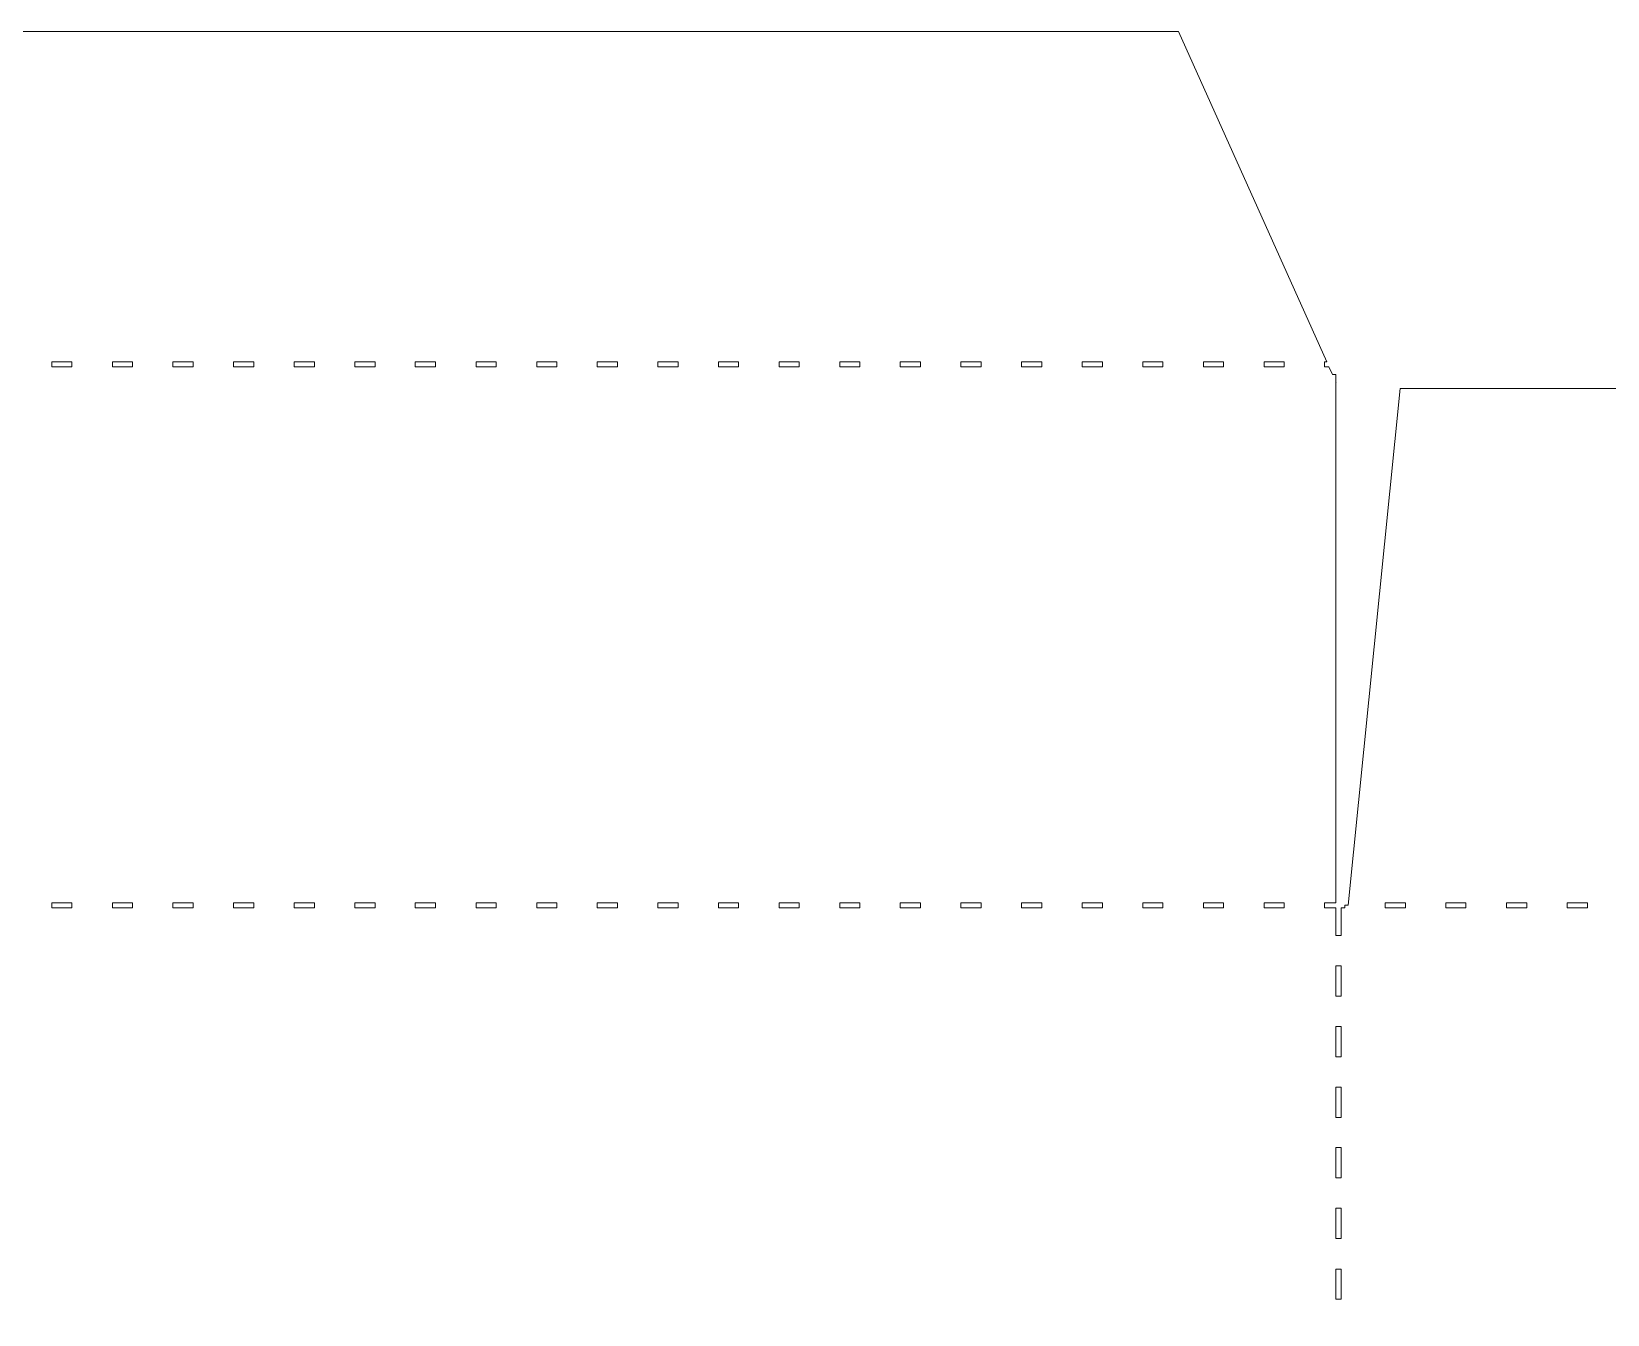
# Model space of a CAD drawing. Header units: centimetres. Extents: x -13.6 to 13.5, y -8.5 to 13.5.
# Drawn here: x -6.73 to -0.07, y 8.06 to 13.49 of the extents above; entities that cross this region are included whole.
import ezdxf

# ---------------------------------------------------------------- set-up
doc = ezdxf.new("R2010")
doc.units = ezdxf.units.CM
doc.header["$MEASUREMENT"] = 0
doc.layers.add('Layer 1', color=7, linetype='Continuous')

msp = doc.modelspace()

# ---------------------------------------------------------------- linework, layer by layer
at = {"layer": 'Layer 1', "color": 17, "lineweight": 20}
for points, knots in [([(-10.64204, 13.49044), (-10.64204, 13.49044), (-11.22081, 12.09311), (-11.22081, 12.09311), (-11.22081, 12.09311), (-11.22081, 12.09311), (-11.17534, 12.09311), (-11.17534, 12.09311), (-11.17534, 12.09311), (-11.17534, 12.09311), (-11.17534, 12.07244), (-11.17534, 12.07244), (-11.17534, 12.07244), (-11.17534, 12.07244), (-11.23074, 12.07244), (-11.23074, 12.07244), (-11.23074, 12.07244), (-11.23074, 12.07244), (-11.24396, 12.03937), (-11.24396, 12.03937), (-11.24396, 12.03937), (-11.24396, 12.03937), (-11.25802, 12.03937), (-11.25802, 12.03937), (-11.25802, 12.03937), (-11.25802, 12.03937), (-11.25802, 12.0063), (-11.25802, 12.0063), (-11.25802, 12.0063), (-11.25802, 12.0063), (-11.25802, 12.00464), (-11.25802, 12.00464), (-11.25802, 12.00464), (-11.25802, 12.00464), (-11.25802, 9.80529), (-11.25802, 9.80529), (-11.25802, 9.80529), (-11.25802, 9.80529), (-11.17534, 9.80529), (-11.17534, 9.80529), (-11.17534, 9.80529), (-11.17534, 9.80529), (-11.17534, 9.7838), (-11.17534, 9.7838), (-11.17534, 9.7838), (-11.17534, 9.7838), (-11.25058, 9.7838), (-11.25058, 9.7838), (-11.25058, 9.7838), (-11.25058, 9.7838), (-11.25058, 9.70938), (-11.25058, 9.70938), (-11.25058, 9.70938), (-11.25058, 9.70938), (-11.27208, 9.70938), (-11.27208, 9.70938), (-11.27208, 9.70938), (-11.27208, 9.70938), (-11.27208, 9.74907), (-11.27208, 9.74907), (-11.27208, 9.74907), (-11.27208, 9.74907), (-11.28283, 9.74907), (-11.28283, 9.74907), (-11.28283, 9.74907), (-11.28283, 9.74907), (-11.28283, 9.75486), (-11.28283, 9.75486), (-11.28283, 9.75486), (-11.28283, 9.75486), (-11.34814, 9.75486), (-11.34814, 9.75486), (-11.34814, 9.75486), (-11.34814, 9.75486), (-11.54493, 12.01043), (-11.54493, 12.01043), (-11.54493, 12.01043), (-11.54493, 12.01043), (-13.30854, 12.01043), (-13.30854, 12.01043), (-13.30854, 12.01043), (-13.30854, 12.01043), (-13.55411, 9.75486), (-13.55411, 9.75486), (-13.55411, 9.75486), (-13.55411, 9.75486), (-13.57891, 9.75486), (-13.57891, 9.75486), (-13.57891, 9.75486), (-13.57891, 9.75486), (-13.57891, -4.67899), (-13.57891, -4.67899), (-13.57891, -4.67899), (-13.57891, -4.67899), (-13.5632, -4.67899), (-13.5632, -4.67899), (-13.5632, -4.67899), (-13.5632, -4.67899), (-13.30854, -6.93539), (-13.30854, -6.93539), (-13.30854, -6.93539), (-13.30854, -6.93539), (-11.5441, -6.93539), (-11.5441, -6.93539), (-11.5441, -6.93539), (-11.5441, -6.93539), (-11.34153, -4.67899), (-11.34153, -4.67899), (-11.34153, -4.67899), (-11.34153, -4.67899), (-11.28283, -4.67899), (-11.28283, -4.67899), (-11.28283, -4.67899), (-11.28283, -4.67899), (-11.28283, -4.6732), (-11.28283, -4.6732), (-11.28283, -4.6732), (-11.28283, -4.6732), (-11.26133, -4.6732), (-11.26133, -4.6732), (-11.26133, -4.6732), (-11.26133, -4.6732), (-11.26133, -4.65501), (-11.26133, -4.65501), (-11.26133, -4.65501), (-11.26133, -4.65501), (-11.17534, -4.65501), (-11.17534, -4.65501), (-11.17534, -4.65501), (-11.17534, -4.65501), (-11.17534, -4.67651), (-11.17534, -4.67651), (-11.17534, -4.67651), (-11.17534, -4.67651), (-11.26133, -4.67651), (-11.26133, -4.67651), (-11.26133, -4.67651), (-11.26133, -4.67651), (-11.26133, -6.39217), (-11.26133, -6.39217), (-11.26133, -6.39217), (-11.26133, -6.39217), (-11.25802, -6.39217), (-11.25802, -6.39217), (-11.25802, -6.39217), (-11.25802, -6.39217), (-11.25802, -6.97177), (-11.25802, -6.97177), (-11.25802, -6.97177), (-11.25802, -6.97177), (-11.25802, -6.97342), (-11.25802, -6.97342), (-11.25802, -6.97342), (-11.25802, -6.97342), (-11.25802, -7.0065), (-11.25802, -7.0065), (-11.25802, -7.0065), (-11.25802, -7.0065), (-11.24396, -7.0065), (-11.24396, -7.0065), (-11.24396, -7.0065), (-11.24396, -7.0065), (-11.23404, -7.02882), (-11.23404, -7.02882), (-11.23404, -7.02882), (-11.23404, -7.02882), (-11.17534, -7.02882), (-11.17534, -7.02882), (-11.17534, -7.02882), (-11.17534, -7.02882), (-11.17534, -7.05032), (-11.17534, -7.05032), (-11.17534, -7.05032), (-11.17534, -7.05032), (-11.22577, -7.05032), (-11.22577, -7.05032), (-11.22577, -7.05032), (-11.22577, -7.05032), (-10.64204, -8.45757), (-10.64204, -8.45757), (-10.64204, -8.45757), (-10.64204, -8.45757), (-1.87937, -8.45757), (-1.87937, -8.45757), (-1.87937, -8.45757), (-1.87937, -8.45757), (-1.2485, -7.05032), (-1.2485, -7.05032), (-1.2485, -7.05032), (-1.2485, -7.05032), (-1.26173, -7.05032), (-1.26173, -7.05032), (-1.26173, -7.05032), (-1.26173, -7.05032), (-1.26173, -7.02882), (-1.26173, -7.02882), (-1.26173, -7.02882), (-1.26173, -7.02882), (-1.23858, -7.02882), (-1.23858, -7.02882), (-1.23858, -7.02882), (-1.23858, -7.02882), (-1.22866, -7.0065), (-1.22866, -7.0065), (-1.22866, -7.0065), (-1.22866, -7.0065), (-1.21378, -7.0065), (-1.21378, -7.0065), (-1.21378, -7.0065), (-1.21378, -7.0065), (-1.21378, -6.97342), (-1.21378, -6.97342), (-1.21378, -6.97342), (-1.21378, -6.97342), (-1.21295, -6.97177), (-1.21295, -6.97177), (-1.21295, -6.97177), (-1.21295, -6.97177), (-1.21378, -6.97177), (-1.21378, -6.97177), (-1.21378, -6.97177), (-1.21378, -6.97177), (-1.21378, -6.39217), (-1.21378, -6.39217), (-1.21378, -6.39217), (-1.21378, -6.39217), (-1.20303, -6.39217), (-1.20303, -6.39217), (-1.20303, -6.39217), (-1.20303, -6.39217), (-1.20303, -4.67651), (-1.20303, -4.67651), (-1.20303, -4.67651), (-1.20303, -4.67651), (-1.26173, -4.67651), (-1.26173, -4.67651), (-1.26173, -4.67651), (-1.26173, -4.67651), (-1.26173, -4.65501), (-1.26173, -4.65501), (-1.26173, -4.65501), (-1.26173, -4.65501), (-1.21378, -4.65501), (-1.21378, -4.65501), (-1.21378, -4.65501), (-1.21378, -4.65501), (-1.21378, -4.56324), (-1.21378, -4.56324), (-1.21378, -4.56324), (-1.21378, -4.56324), (-1.19228, -4.56324), (-1.19228, -4.56324), (-1.19228, -4.56324), (-1.19228, -4.56324), (-1.19228, -4.65501), (-1.19228, -4.65501), (-1.19228, -4.65501), (-1.19228, -4.65501), (-1.17657, -4.65501), (-1.17657, -4.65501), (-1.17657, -4.65501), (-1.17657, -4.65501), (-1.17657, -4.67651), (-1.17657, -4.67651), (-1.17657, -4.67651), (-1.17657, -4.67651), (-1.1807, -4.67651), (-1.1807, -4.67651), (-1.1807, -4.67651), (-1.1807, -4.67651), (-1.1807, -4.67899), (-1.1807, -4.67899), (-1.1807, -4.67899), (-1.1807, -4.67899), (-1.16995, -4.67899), (-1.16995, -4.67899), (-1.16995, -4.67899), (-1.16995, -4.67899), (-0.94175, -6.94697), (-0.94175, -6.94697), (-0.94175, -6.94697), (-0.94175, -6.94697), (0.85824, -6.94697), (0.85824, -6.94697), (0.85824, -6.94697), (0.85824, -6.94697), (1.10464, -4.67899), (1.10464, -4.67899), (1.10464, -4.67899), (1.10464, -4.67899), (1.11538, -4.67899), (1.11538, -4.67899), (1.11538, -4.67899), (1.11538, -4.67899), (1.11538, -4.67651), (1.11538, -4.67651), (1.11538, -4.67651), (1.11538, -4.67651), (1.04593, -4.67651), (1.04593, -4.67651), (1.04593, -4.67651), (1.04593, -4.67651), (1.04593, -4.65501), (1.04593, -4.65501), (1.04593, -4.65501), (1.04593, -4.65501), (1.12779, -4.65501), (1.12779, -4.65501), (1.12779, -4.65501), (1.12779, -4.65501), (1.12779, -4.66576), (1.12779, -4.66576), (1.12779, -4.66576), (1.12779, -4.66576), (1.13605, -4.66576), (1.13605, -4.66576), (1.13605, -4.66576), (1.13605, -4.66576), (1.13605, -4.6732), (1.13605, -4.6732), (1.13605, -4.6732), (1.13605, -4.6732), (11.22826, -4.66576), (11.22826, -4.66576), (11.22826, -4.66576), (11.22826, -4.66576), (13.53757, -2.82691), (13.53757, -2.82691), (13.53757, -2.82691), (13.53757, -2.82691), (13.53757, 8.46749), (13.53757, 8.46749), (13.53757, 8.46749), (13.53757, 8.46749), (11.239, 9.79454), (11.239, 9.79454), (11.239, 9.79454), (11.239, 9.79454), (11.239, 9.70938), (11.239, 9.70938), (11.239, 9.70938), (11.239, 9.70938), (11.21751, 9.70938), (11.21751, 9.70938), (11.21751, 9.70938), (11.21751, 9.70938), (11.21751, 9.79454), (11.21751, 9.79454), (11.21751, 9.79454), (11.21751, 9.79454), (1.13854, 9.79454), (1.13854, 9.79454), (1.13854, 9.79454), (1.13854, 9.79454), (1.13854, 9.70938), (1.13854, 9.70938), (1.13854, 9.70938), (1.13854, 9.70938), (1.11704, 9.70938), (1.11704, 9.70938), (1.11704, 9.70938), (1.11704, 9.70938), (1.11704, 9.7838), (1.11704, 9.7838), (1.11704, 9.7838), (1.11704, 9.7838), (1.04593, 9.7838), (1.04593, 9.7838), (1.04593, 9.7838), (1.04593, 9.7838), (1.04593, 9.80529), (1.04593, 9.80529), (1.04593, 9.80529), (1.04593, 9.80529), (1.09389, 9.80529), (1.09389, 9.80529), (1.09389, 9.80529), (1.09389, 9.80529), (0.85824, 11.97984), (0.85824, 11.97984), (0.85824, 11.97984), (0.85824, 11.97984), (-0.94175, 11.97984), (-0.94175, 11.97984), (-0.94175, 11.97984), (-0.94175, 11.97984), (-1.16251, 9.79454), (-1.16251, 9.79454), (-1.16251, 9.79454), (-1.16251, 9.79454), (-1.17657, 9.79454), (-1.17657, 9.79454), (-1.17657, 9.79454), (-1.17657, 9.79454), (-1.17657, 9.7838), (-1.17657, 9.7838), (-1.17657, 9.7838), (-1.17657, 9.7838), (-1.19228, 9.7838), (-1.19228, 9.7838), (-1.19228, 9.7838), (-1.19228, 9.7838), (-1.19228, 9.66639), (-1.19228, 9.66639), (-1.19228, 9.66639), (-1.19228, 9.66639), (-1.21378, 9.66639), (-1.21378, 9.66639), (-1.21378, 9.66639), (-1.21378, 9.66639), (-1.21378, 9.7838), (-1.21378, 9.7838), (-1.21378, 9.7838), (-1.21378, 9.7838), (-1.26173, 9.7838), (-1.26173, 9.7838), (-1.26173, 9.7838), (-1.26173, 9.7838), (-1.26173, 9.80529), (-1.26173, 9.80529), (-1.26173, 9.80529), (-1.26173, 9.80529), (-1.21378, 9.80529), (-1.21378, 9.80529), (-1.21378, 9.80529), (-1.21378, 9.80529), (-1.21378, 12.00464), (-1.21378, 12.00464), (-1.21378, 12.00464), (-1.21378, 12.00464), (-1.21295, 12.00464), (-1.21295, 12.00464), (-1.21295, 12.00464), (-1.21295, 12.00464), (-1.21378, 12.0063), (-1.21378, 12.0063), (-1.21378, 12.0063), (-1.21378, 12.0063), (-1.21378, 12.03937), (-1.21378, 12.03937), (-1.21378, 12.03937), (-1.21378, 12.03937), (-1.22866, 12.03937), (-1.22866, 12.03937), (-1.22866, 12.03937), (-1.22866, 12.03937), (-1.24354, 12.07244), (-1.24354, 12.07244), (-1.24354, 12.07244), (-1.24354, 12.07244), (-1.26173, 12.07244), (-1.26173, 12.07244), (-1.26173, 12.07244), (-1.26173, 12.07244), (-1.26173, 12.09311), (-1.26173, 12.09311), (-1.26173, 12.09311), (-1.26173, 12.09311), (-1.25264, 12.09311), (-1.25264, 12.09311), (-1.25264, 12.09311), (-1.25264, 12.09311), (-1.87937, 13.49044), (-1.87937, 13.49044), (-1.87937, 13.49044), (-1.87937, 13.49044), (-10.64204, 13.49044), (-10.64204, 13.49044)], [0, 0, 0, 0, 0.0084746, 0.0084746, 0.0084746, 0.0084746, 0.0169492, 0.0169492, 0.0169492, 0.0169492, 0.0254237, 0.0254237, 0.0254237, 0.0254237, 0.0338983, 0.0338983, 0.0338983, 0.0338983, 0.0423729, 0.0423729, 0.0423729, 0.0423729, 0.0508475, 0.0508475, 0.0508475, 0.0508475, 0.059322, 0.059322, 0.059322, 0.059322, 0.0677966, 0.0677966, 0.0677966, 0.0677966, 0.0762712, 0.0762712, 0.0762712, 0.0762712, 0.0847458, 0.0847458, 0.0847458, 0.0847458, 0.0932203, 0.0932203, 0.0932203, 0.0932203, 0.1016949, 0.1016949, 0.1016949, 0.1016949, 0.1101695, 0.1101695, 0.1101695, 0.1101695, 0.1186441, 0.1186441, 0.1186441, 0.1186441, 0.1271186, 0.1271186, 0.1271186, 0.1271186, 0.1355932, 0.1355932, 0.1355932, 0.1355932, 0.1440678, 0.1440678, 0.1440678, 0.1440678, 0.1525424, 0.1525424, 0.1525424, 0.1525424, 0.1610169, 0.1610169, 0.1610169, 0.1610169, 0.1694915, 0.1694915, 0.1694915, 0.1694915, 0.1779661, 0.1779661, 0.1779661, 0.1779661, 0.1864407, 0.1864407, 0.1864407, 0.1864407, 0.1949153, 0.1949153, 0.1949153, 0.1949153, 0.2033898, 0.2033898, 0.2033898, 0.2033898, 0.2118644, 0.2118644, 0.2118644, 0.2118644, 0.220339, 0.220339, 0.220339, 0.220339, 0.2288136, 0.2288136, 0.2288136, 0.2288136, 0.2372881, 0.2372881, 0.2372881, 0.2372881, 0.2457627, 0.2457627, 0.2457627, 0.2457627, 0.2542373, 0.2542373, 0.2542373, 0.2542373, 0.2627119, 0.2627119, 0.2627119, 0.2627119, 0.2711864, 0.2711864, 0.2711864, 0.2711864, 0.279661, 0.279661, 0.279661, 0.279661, 0.2881356, 0.2881356, 0.2881356, 0.2881356, 0.2966102, 0.2966102, 0.2966102, 0.2966102, 0.3050847, 0.3050847, 0.3050847, 0.3050847, 0.3135593, 0.3135593, 0.3135593, 0.3135593, 0.3220339, 0.3220339, 0.3220339, 0.3220339, 0.3305085, 0.3305085, 0.3305085, 0.3305085, 0.3389831, 0.3389831, 0.3389831, 0.3389831, 0.3474576, 0.3474576, 0.3474576, 0.3474576, 0.3559322, 0.3559322, 0.3559322, 0.3559322, 0.3644068, 0.3644068, 0.3644068, 0.3644068, 0.3728814, 0.3728814, 0.3728814, 0.3728814, 0.3813559, 0.3813559, 0.3813559, 0.3813559, 0.3898305, 0.3898305, 0.3898305, 0.3898305, 0.3983051, 0.3983051, 0.3983051, 0.3983051, 0.4067797, 0.4067797, 0.4067797, 0.4067797, 0.4152542, 0.4152542, 0.4152542, 0.4152542, 0.4237288, 0.4237288, 0.4237288, 0.4237288, 0.4322034, 0.4322034, 0.4322034, 0.4322034, 0.440678, 0.440678, 0.440678, 0.440678, 0.4491525, 0.4491525, 0.4491525, 0.4491525, 0.4576271, 0.4576271, 0.4576271, 0.4576271, 0.4661017, 0.4661017, 0.4661017, 0.4661017, 0.4745763, 0.4745763, 0.4745763, 0.4745763, 0.4830508, 0.4830508, 0.4830508, 0.4830508, 0.4915254, 0.4915254, 0.4915254, 0.4915254, 0.5, 0.5, 0.5, 0.5, 0.5084746, 0.5084746, 0.5084746, 0.5084746, 0.5169492, 0.5169492, 0.5169492, 0.5169492, 0.5254237, 0.5254237, 0.5254237, 0.5254237, 0.5338983, 0.5338983, 0.5338983, 0.5338983, 0.5423729, 0.5423729, 0.5423729, 0.5423729, 0.5508475, 0.5508475, 0.5508475, 0.5508475, 0.559322, 0.559322, 0.559322, 0.559322, 0.5677966, 0.5677966, 0.5677966, 0.5677966, 0.5762712, 0.5762712, 0.5762712, 0.5762712, 0.5847458, 0.5847458, 0.5847458, 0.5847458, 0.5932203, 0.5932203, 0.5932203, 0.5932203, 0.6016949, 0.6016949, 0.6016949, 0.6016949, 0.6101695, 0.6101695, 0.6101695, 0.6101695, 0.6186441, 0.6186441, 0.6186441, 0.6186441, 0.6271186, 0.6271186, 0.6271186, 0.6271186, 0.6355932, 0.6355932, 0.6355932, 0.6355932, 0.6440678, 0.6440678, 0.6440678, 0.6440678, 0.6525424, 0.6525424, 0.6525424, 0.6525424, 0.6610169, 0.6610169, 0.6610169, 0.6610169, 0.6694915, 0.6694915, 0.6694915, 0.6694915, 0.6779661, 0.6779661, 0.6779661, 0.6779661, 0.6864407, 0.6864407, 0.6864407, 0.6864407, 0.6949153, 0.6949153, 0.6949153, 0.6949153, 0.7033898, 0.7033898, 0.7033898, 0.7033898, 0.7118644, 0.7118644, 0.7118644, 0.7118644, 0.720339, 0.720339, 0.720339, 0.720339, 0.7288136, 0.7288136, 0.7288136, 0.7288136, 0.7372881, 0.7372881, 0.7372881, 0.7372881, 0.7457627, 0.7457627, 0.7457627, 0.7457627, 0.7542373, 0.7542373, 0.7542373, 0.7542373, 0.7627119, 0.7627119, 0.7627119, 0.7627119, 0.7711864, 0.7711864, 0.7711864, 0.7711864, 0.779661, 0.779661, 0.779661, 0.779661, 0.7881356, 0.7881356, 0.7881356, 0.7881356, 0.7966102, 0.7966102, 0.7966102, 0.7966102, 0.8050847, 0.8050847, 0.8050847, 0.8050847, 0.8135593, 0.8135593, 0.8135593, 0.8135593, 0.8220339, 0.8220339, 0.8220339, 0.8220339, 0.8305085, 0.8305085, 0.8305085, 0.8305085, 0.8389831, 0.8389831, 0.8389831, 0.8389831, 0.8474576, 0.8474576, 0.8474576, 0.8474576, 0.8559322, 0.8559322, 0.8559322, 0.8559322, 0.8644068, 0.8644068, 0.8644068, 0.8644068, 0.8728814, 0.8728814, 0.8728814, 0.8728814, 0.8813559, 0.8813559, 0.8813559, 0.8813559, 0.8898305, 0.8898305, 0.8898305, 0.8898305, 0.8983051, 0.8983051, 0.8983051, 0.8983051, 0.9067797, 0.9067797, 0.9067797, 0.9067797, 0.9152542, 0.9152542, 0.9152542, 0.9152542, 0.9237288, 0.9237288, 0.9237288, 0.9237288, 0.9322034, 0.9322034, 0.9322034, 0.9322034, 0.940678, 0.940678, 0.940678, 0.940678, 0.9491525, 0.9491525, 0.9491525, 0.9491525, 0.9576271, 0.9576271, 0.9576271, 0.9576271, 0.9661017, 0.9661017, 0.9661017, 0.9661017, 0.9745763, 0.9745763, 0.9745763, 0.9745763, 0.9830508, 0.9830508, 0.9830508, 0.9830508, 1, 1, 1, 1]), ([(-6.646, 12.09311), (-6.646, 12.09311), (-6.56084, 12.09311), (-6.56084, 12.09311), (-6.56084, 12.09311), (-6.56084, 12.09311), (-6.56084, 12.07244), (-6.56084, 12.07244), (-6.56084, 12.07244), (-6.56084, 12.07244), (-6.646, 12.07244), (-6.646, 12.07244), (-6.646, 12.07244), (-6.646, 12.07244), (-6.646, 12.09311), (-6.646, 12.09311)], [0, 0, 0, 0, 0.2, 0.2, 0.2, 0.2, 0.4, 0.4, 0.4, 0.4, 0.6, 0.6, 0.6, 0.6, 1, 1, 1, 1]), ([(-6.38969, 12.09311), (-6.38969, 12.09311), (-6.30452, 12.09311), (-6.30452, 12.09311), (-6.30452, 12.09311), (-6.30452, 12.09311), (-6.30452, 12.07244), (-6.30452, 12.07244), (-6.30452, 12.07244), (-6.30452, 12.07244), (-6.38969, 12.07244), (-6.38969, 12.07244), (-6.38969, 12.07244), (-6.38969, 12.07244), (-6.38969, 12.09311), (-6.38969, 12.09311)], [0, 0, 0, 0, 0.2, 0.2, 0.2, 0.2, 0.4, 0.4, 0.4, 0.4, 0.6, 0.6, 0.6, 0.6, 1, 1, 1, 1]), ([(-6.13337, 12.09311), (-6.13337, 12.09311), (-6.04821, 12.09311), (-6.04821, 12.09311), (-6.04821, 12.09311), (-6.04821, 12.09311), (-6.04821, 12.07244), (-6.04821, 12.07244), (-6.04821, 12.07244), (-6.04821, 12.07244), (-6.13337, 12.07244), (-6.13337, 12.07244), (-6.13337, 12.07244), (-6.13337, 12.07244), (-6.13337, 12.09311), (-6.13337, 12.09311)], [0, 0, 0, 0, 0.2, 0.2, 0.2, 0.2, 0.4, 0.4, 0.4, 0.4, 0.6, 0.6, 0.6, 0.6, 1, 1, 1, 1]), ([(-5.87706, 12.09311), (-5.87706, 12.09311), (-5.79107, 12.09311), (-5.79107, 12.09311), (-5.79107, 12.09311), (-5.79107, 12.09311), (-5.79107, 12.07244), (-5.79107, 12.07244), (-5.79107, 12.07244), (-5.79107, 12.07244), (-5.87706, 12.07244), (-5.87706, 12.07244), (-5.87706, 12.07244), (-5.87706, 12.07244), (-5.87706, 12.09311), (-5.87706, 12.09311)], [0, 0, 0, 0, 0.2, 0.2, 0.2, 0.2, 0.4, 0.4, 0.4, 0.4, 0.6, 0.6, 0.6, 0.6, 1, 1, 1, 1]), ([(-5.62074, 12.09311), (-5.62074, 12.09311), (-5.53475, 12.09311), (-5.53475, 12.09311), (-5.53475, 12.09311), (-5.53475, 12.09311), (-5.53475, 12.07244), (-5.53475, 12.07244), (-5.53475, 12.07244), (-5.53475, 12.07244), (-5.62074, 12.07244), (-5.62074, 12.07244), (-5.62074, 12.07244), (-5.62074, 12.07244), (-5.62074, 12.09311), (-5.62074, 12.09311)], [0, 0, 0, 0, 0.2, 0.2, 0.2, 0.2, 0.4, 0.4, 0.4, 0.4, 0.6, 0.6, 0.6, 0.6, 1, 1, 1, 1]), ([(-5.36443, 12.09311), (-5.36443, 12.09311), (-5.27844, 12.09311), (-5.27844, 12.09311), (-5.27844, 12.09311), (-5.27844, 12.09311), (-5.27844, 12.07244), (-5.27844, 12.07244), (-5.27844, 12.07244), (-5.27844, 12.07244), (-5.36443, 12.07244), (-5.36443, 12.07244), (-5.36443, 12.07244), (-5.36443, 12.07244), (-5.36443, 12.09311), (-5.36443, 12.09311)], [0, 0, 0, 0, 0.2, 0.2, 0.2, 0.2, 0.4, 0.4, 0.4, 0.4, 0.6, 0.6, 0.6, 0.6, 1, 1, 1, 1]), ([(-5.10811, 12.09311), (-5.10811, 12.09311), (-5.02212, 12.09311), (-5.02212, 12.09311), (-5.02212, 12.09311), (-5.02212, 12.09311), (-5.02212, 12.07244), (-5.02212, 12.07244), (-5.02212, 12.07244), (-5.02212, 12.07244), (-5.10811, 12.07244), (-5.10811, 12.07244), (-5.10811, 12.07244), (-5.10811, 12.07244), (-5.10811, 12.09311), (-5.10811, 12.09311)], [0, 0, 0, 0, 0.2, 0.2, 0.2, 0.2, 0.4, 0.4, 0.4, 0.4, 0.6, 0.6, 0.6, 0.6, 1, 1, 1, 1]), ([(-4.85097, 12.09311), (-4.85097, 12.09311), (-4.76581, 12.09311), (-4.76581, 12.09311), (-4.76581, 12.09311), (-4.76581, 12.09311), (-4.76581, 12.07244), (-4.76581, 12.07244), (-4.76581, 12.07244), (-4.76581, 12.07244), (-4.85097, 12.07244), (-4.85097, 12.07244), (-4.85097, 12.07244), (-4.85097, 12.07244), (-4.85097, 12.09311), (-4.85097, 12.09311)], [0, 0, 0, 0, 0.2, 0.2, 0.2, 0.2, 0.4, 0.4, 0.4, 0.4, 0.6, 0.6, 0.6, 0.6, 1, 1, 1, 1]), ([(-4.59465, 12.09311), (-4.59465, 12.09311), (-4.50949, 12.09311), (-4.50949, 12.09311), (-4.50949, 12.09311), (-4.50949, 12.09311), (-4.50949, 12.07244), (-4.50949, 12.07244), (-4.50949, 12.07244), (-4.50949, 12.07244), (-4.59465, 12.07244), (-4.59465, 12.07244), (-4.59465, 12.07244), (-4.59465, 12.07244), (-4.59465, 12.09311), (-4.59465, 12.09311)], [0, 0, 0, 0, 0.2, 0.2, 0.2, 0.2, 0.4, 0.4, 0.4, 0.4, 0.6, 0.6, 0.6, 0.6, 1, 1, 1, 1]), ([(-4.33834, 12.09311), (-4.33834, 12.09311), (-4.25318, 12.09311), (-4.25318, 12.09311), (-4.25318, 12.09311), (-4.25318, 12.09311), (-4.25318, 12.07244), (-4.25318, 12.07244), (-4.25318, 12.07244), (-4.25318, 12.07244), (-4.33834, 12.07244), (-4.33834, 12.07244), (-4.33834, 12.07244), (-4.33834, 12.07244), (-4.33834, 12.09311), (-4.33834, 12.09311)], [0, 0, 0, 0, 0.2, 0.2, 0.2, 0.2, 0.4, 0.4, 0.4, 0.4, 0.6, 0.6, 0.6, 0.6, 1, 1, 1, 1]), ([(-4.08202, 12.09311), (-4.08202, 12.09311), (-3.99686, 12.09311), (-3.99686, 12.09311), (-3.99686, 12.09311), (-3.99686, 12.09311), (-3.99686, 12.07244), (-3.99686, 12.07244), (-3.99686, 12.07244), (-3.99686, 12.07244), (-4.08202, 12.07244), (-4.08202, 12.07244), (-4.08202, 12.07244), (-4.08202, 12.07244), (-4.08202, 12.09311), (-4.08202, 12.09311)], [0, 0, 0, 0, 0.2, 0.2, 0.2, 0.2, 0.4, 0.4, 0.4, 0.4, 0.6, 0.6, 0.6, 0.6, 1, 1, 1, 1]), ([(-3.82571, 12.09311), (-3.82571, 12.09311), (-3.74055, 12.09311), (-3.74055, 12.09311), (-3.74055, 12.09311), (-3.74055, 12.09311), (-3.74055, 12.07244), (-3.74055, 12.07244), (-3.74055, 12.07244), (-3.74055, 12.07244), (-3.82571, 12.07244), (-3.82571, 12.07244), (-3.82571, 12.07244), (-3.82571, 12.07244), (-3.82571, 12.09311), (-3.82571, 12.09311)], [0, 0, 0, 0, 0.2, 0.2, 0.2, 0.2, 0.4, 0.4, 0.4, 0.4, 0.6, 0.6, 0.6, 0.6, 1, 1, 1, 1]), ([(-3.56939, 12.09311), (-3.56939, 12.09311), (-3.48423, 12.09311), (-3.48423, 12.09311), (-3.48423, 12.09311), (-3.48423, 12.09311), (-3.48423, 12.07244), (-3.48423, 12.07244), (-3.48423, 12.07244), (-3.48423, 12.07244), (-3.56939, 12.07244), (-3.56939, 12.07244), (-3.56939, 12.07244), (-3.56939, 12.07244), (-3.56939, 12.09311), (-3.56939, 12.09311)], [0, 0, 0, 0, 0.2, 0.2, 0.2, 0.2, 0.4, 0.4, 0.4, 0.4, 0.6, 0.6, 0.6, 0.6, 1, 1, 1, 1]), ([(-3.31308, 12.09311), (-3.31308, 12.09311), (-3.22792, 12.09311), (-3.22792, 12.09311), (-3.22792, 12.09311), (-3.22792, 12.09311), (-3.22792, 12.07244), (-3.22792, 12.07244), (-3.22792, 12.07244), (-3.22792, 12.07244), (-3.31308, 12.07244), (-3.31308, 12.07244), (-3.31308, 12.07244), (-3.31308, 12.07244), (-3.31308, 12.09311), (-3.31308, 12.09311)], [0, 0, 0, 0, 0.2, 0.2, 0.2, 0.2, 0.4, 0.4, 0.4, 0.4, 0.6, 0.6, 0.6, 0.6, 1, 1, 1, 1]), ([(-3.05676, 12.09311), (-3.05676, 12.09311), (-2.97077, 12.09311), (-2.97077, 12.09311), (-2.97077, 12.09311), (-2.97077, 12.09311), (-2.97077, 12.07244), (-2.97077, 12.07244), (-2.97077, 12.07244), (-2.97077, 12.07244), (-3.05676, 12.07244), (-3.05676, 12.07244), (-3.05676, 12.07244), (-3.05676, 12.07244), (-3.05676, 12.09311), (-3.05676, 12.09311)], [0, 0, 0, 0, 0.2, 0.2, 0.2, 0.2, 0.4, 0.4, 0.4, 0.4, 0.6, 0.6, 0.6, 0.6, 1, 1, 1, 1]), ([(-2.80045, 12.09311), (-2.80045, 12.09311), (-2.71446, 12.09311), (-2.71446, 12.09311), (-2.71446, 12.09311), (-2.71446, 12.09311), (-2.71446, 12.07244), (-2.71446, 12.07244), (-2.71446, 12.07244), (-2.71446, 12.07244), (-2.80045, 12.07244), (-2.80045, 12.07244), (-2.80045, 12.07244), (-2.80045, 12.07244), (-2.80045, 12.09311), (-2.80045, 12.09311)], [0, 0, 0, 0, 0.2, 0.2, 0.2, 0.2, 0.4, 0.4, 0.4, 0.4, 0.6, 0.6, 0.6, 0.6, 1, 1, 1, 1]), ([(-2.54413, 12.09311), (-2.54413, 12.09311), (-2.45814, 12.09311), (-2.45814, 12.09311), (-2.45814, 12.09311), (-2.45814, 12.09311), (-2.45814, 12.07244), (-2.45814, 12.07244), (-2.45814, 12.07244), (-2.45814, 12.07244), (-2.54413, 12.07244), (-2.54413, 12.07244), (-2.54413, 12.07244), (-2.54413, 12.07244), (-2.54413, 12.09311), (-2.54413, 12.09311)], [0, 0, 0, 0, 0.2, 0.2, 0.2, 0.2, 0.4, 0.4, 0.4, 0.4, 0.6, 0.6, 0.6, 0.6, 1, 1, 1, 1]), ([(-2.28699, 12.09311), (-2.28699, 12.09311), (-2.20183, 12.09311), (-2.20183, 12.09311), (-2.20183, 12.09311), (-2.20183, 12.09311), (-2.20183, 12.07244), (-2.20183, 12.07244), (-2.20183, 12.07244), (-2.20183, 12.07244), (-2.28699, 12.07244), (-2.28699, 12.07244), (-2.28699, 12.07244), (-2.28699, 12.07244), (-2.28699, 12.09311), (-2.28699, 12.09311)], [0, 0, 0, 0, 0.2, 0.2, 0.2, 0.2, 0.4, 0.4, 0.4, 0.4, 0.6, 0.6, 0.6, 0.6, 1, 1, 1, 1]), ([(-2.03068, 12.09311), (-2.03068, 12.09311), (-1.94551, 12.09311), (-1.94551, 12.09311), (-1.94551, 12.09311), (-1.94551, 12.09311), (-1.94551, 12.07244), (-1.94551, 12.07244), (-1.94551, 12.07244), (-1.94551, 12.07244), (-2.03068, 12.07244), (-2.03068, 12.07244), (-2.03068, 12.07244), (-2.03068, 12.07244), (-2.03068, 12.09311), (-2.03068, 12.09311)], [0, 0, 0, 0, 0.2, 0.2, 0.2, 0.2, 0.4, 0.4, 0.4, 0.4, 0.6, 0.6, 0.6, 0.6, 1, 1, 1, 1]), ([(-1.77436, 12.09311), (-1.77436, 12.09311), (-1.6892, 12.09311), (-1.6892, 12.09311), (-1.6892, 12.09311), (-1.6892, 12.09311), (-1.6892, 12.07244), (-1.6892, 12.07244), (-1.6892, 12.07244), (-1.6892, 12.07244), (-1.77436, 12.07244), (-1.77436, 12.07244), (-1.77436, 12.07244), (-1.77436, 12.07244), (-1.77436, 12.09311), (-1.77436, 12.09311)], [0, 0, 0, 0, 0.2, 0.2, 0.2, 0.2, 0.4, 0.4, 0.4, 0.4, 0.6, 0.6, 0.6, 0.6, 1, 1, 1, 1]), ([(-1.51805, 12.09311), (-1.51805, 12.09311), (-1.43288, 12.09311), (-1.43288, 12.09311), (-1.43288, 12.09311), (-1.43288, 12.09311), (-1.43288, 12.07244), (-1.43288, 12.07244), (-1.43288, 12.07244), (-1.43288, 12.07244), (-1.51805, 12.07244), (-1.51805, 12.07244), (-1.51805, 12.07244), (-1.51805, 12.07244), (-1.51805, 12.09311), (-1.51805, 12.09311)], [0, 0, 0, 0, 0.2, 0.2, 0.2, 0.2, 0.4, 0.4, 0.4, 0.4, 0.6, 0.6, 0.6, 0.6, 1, 1, 1, 1]), ([(-6.646, 9.80529), (-6.646, 9.80529), (-6.56084, 9.80529), (-6.56084, 9.80529), (-6.56084, 9.80529), (-6.56084, 9.80529), (-6.56084, 9.7838), (-6.56084, 9.7838), (-6.56084, 9.7838), (-6.56084, 9.7838), (-6.646, 9.7838), (-6.646, 9.7838), (-6.646, 9.7838), (-6.646, 9.7838), (-6.646, 9.80529), (-6.646, 9.80529)], [0, 0, 0, 0, 0.2, 0.2, 0.2, 0.2, 0.4, 0.4, 0.4, 0.4, 0.6, 0.6, 0.6, 0.6, 1, 1, 1, 1]), ([(-6.38969, 9.80529), (-6.38969, 9.80529), (-6.30452, 9.80529), (-6.30452, 9.80529), (-6.30452, 9.80529), (-6.30452, 9.80529), (-6.30452, 9.7838), (-6.30452, 9.7838), (-6.30452, 9.7838), (-6.30452, 9.7838), (-6.38969, 9.7838), (-6.38969, 9.7838), (-6.38969, 9.7838), (-6.38969, 9.7838), (-6.38969, 9.80529), (-6.38969, 9.80529)], [0, 0, 0, 0, 0.2, 0.2, 0.2, 0.2, 0.4, 0.4, 0.4, 0.4, 0.6, 0.6, 0.6, 0.6, 1, 1, 1, 1]), ([(-6.13337, 9.80529), (-6.13337, 9.80529), (-6.04821, 9.80529), (-6.04821, 9.80529), (-6.04821, 9.80529), (-6.04821, 9.80529), (-6.04821, 9.7838), (-6.04821, 9.7838), (-6.04821, 9.7838), (-6.04821, 9.7838), (-6.13337, 9.7838), (-6.13337, 9.7838), (-6.13337, 9.7838), (-6.13337, 9.7838), (-6.13337, 9.80529), (-6.13337, 9.80529)], [0, 0, 0, 0, 0.2, 0.2, 0.2, 0.2, 0.4, 0.4, 0.4, 0.4, 0.6, 0.6, 0.6, 0.6, 1, 1, 1, 1]), ([(-5.87706, 9.80529), (-5.87706, 9.80529), (-5.79107, 9.80529), (-5.79107, 9.80529), (-5.79107, 9.80529), (-5.79107, 9.80529), (-5.79107, 9.7838), (-5.79107, 9.7838), (-5.79107, 9.7838), (-5.79107, 9.7838), (-5.87706, 9.7838), (-5.87706, 9.7838), (-5.87706, 9.7838), (-5.87706, 9.7838), (-5.87706, 9.80529), (-5.87706, 9.80529)], [0, 0, 0, 0, 0.2, 0.2, 0.2, 0.2, 0.4, 0.4, 0.4, 0.4, 0.6, 0.6, 0.6, 0.6, 1, 1, 1, 1]), ([(-5.62074, 9.80529), (-5.62074, 9.80529), (-5.53475, 9.80529), (-5.53475, 9.80529), (-5.53475, 9.80529), (-5.53475, 9.80529), (-5.53475, 9.7838), (-5.53475, 9.7838), (-5.53475, 9.7838), (-5.53475, 9.7838), (-5.62074, 9.7838), (-5.62074, 9.7838), (-5.62074, 9.7838), (-5.62074, 9.7838), (-5.62074, 9.80529), (-5.62074, 9.80529)], [0, 0, 0, 0, 0.2, 0.2, 0.2, 0.2, 0.4, 0.4, 0.4, 0.4, 0.6, 0.6, 0.6, 0.6, 1, 1, 1, 1]), ([(-5.36443, 9.80529), (-5.36443, 9.80529), (-5.27844, 9.80529), (-5.27844, 9.80529), (-5.27844, 9.80529), (-5.27844, 9.80529), (-5.27844, 9.7838), (-5.27844, 9.7838), (-5.27844, 9.7838), (-5.27844, 9.7838), (-5.36443, 9.7838), (-5.36443, 9.7838), (-5.36443, 9.7838), (-5.36443, 9.7838), (-5.36443, 9.80529), (-5.36443, 9.80529)], [0, 0, 0, 0, 0.2, 0.2, 0.2, 0.2, 0.4, 0.4, 0.4, 0.4, 0.6, 0.6, 0.6, 0.6, 1, 1, 1, 1]), ([(-5.10811, 9.80529), (-5.10811, 9.80529), (-5.02212, 9.80529), (-5.02212, 9.80529), (-5.02212, 9.80529), (-5.02212, 9.80529), (-5.02212, 9.7838), (-5.02212, 9.7838), (-5.02212, 9.7838), (-5.02212, 9.7838), (-5.10811, 9.7838), (-5.10811, 9.7838), (-5.10811, 9.7838), (-5.10811, 9.7838), (-5.10811, 9.80529), (-5.10811, 9.80529)], [0, 0, 0, 0, 0.2, 0.2, 0.2, 0.2, 0.4, 0.4, 0.4, 0.4, 0.6, 0.6, 0.6, 0.6, 1, 1, 1, 1]), ([(-4.85097, 9.80529), (-4.85097, 9.80529), (-4.76581, 9.80529), (-4.76581, 9.80529), (-4.76581, 9.80529), (-4.76581, 9.80529), (-4.76581, 9.7838), (-4.76581, 9.7838), (-4.76581, 9.7838), (-4.76581, 9.7838), (-4.85097, 9.7838), (-4.85097, 9.7838), (-4.85097, 9.7838), (-4.85097, 9.7838), (-4.85097, 9.80529), (-4.85097, 9.80529)], [0, 0, 0, 0, 0.2, 0.2, 0.2, 0.2, 0.4, 0.4, 0.4, 0.4, 0.6, 0.6, 0.6, 0.6, 1, 1, 1, 1]), ([(-4.59465, 9.80529), (-4.59465, 9.80529), (-4.50949, 9.80529), (-4.50949, 9.80529), (-4.50949, 9.80529), (-4.50949, 9.80529), (-4.50949, 9.7838), (-4.50949, 9.7838), (-4.50949, 9.7838), (-4.50949, 9.7838), (-4.59465, 9.7838), (-4.59465, 9.7838), (-4.59465, 9.7838), (-4.59465, 9.7838), (-4.59465, 9.80529), (-4.59465, 9.80529)], [0, 0, 0, 0, 0.2, 0.2, 0.2, 0.2, 0.4, 0.4, 0.4, 0.4, 0.6, 0.6, 0.6, 0.6, 1, 1, 1, 1]), ([(-4.33834, 9.80529), (-4.33834, 9.80529), (-4.25318, 9.80529), (-4.25318, 9.80529), (-4.25318, 9.80529), (-4.25318, 9.80529), (-4.25318, 9.7838), (-4.25318, 9.7838), (-4.25318, 9.7838), (-4.25318, 9.7838), (-4.33834, 9.7838), (-4.33834, 9.7838), (-4.33834, 9.7838), (-4.33834, 9.7838), (-4.33834, 9.80529), (-4.33834, 9.80529)], [0, 0, 0, 0, 0.2, 0.2, 0.2, 0.2, 0.4, 0.4, 0.4, 0.4, 0.6, 0.6, 0.6, 0.6, 1, 1, 1, 1]), ([(-4.08202, 9.80529), (-4.08202, 9.80529), (-3.99686, 9.80529), (-3.99686, 9.80529), (-3.99686, 9.80529), (-3.99686, 9.80529), (-3.99686, 9.7838), (-3.99686, 9.7838), (-3.99686, 9.7838), (-3.99686, 9.7838), (-4.08202, 9.7838), (-4.08202, 9.7838), (-4.08202, 9.7838), (-4.08202, 9.7838), (-4.08202, 9.80529), (-4.08202, 9.80529)], [0, 0, 0, 0, 0.2, 0.2, 0.2, 0.2, 0.4, 0.4, 0.4, 0.4, 0.6, 0.6, 0.6, 0.6, 1, 1, 1, 1]), ([(-3.82571, 9.80529), (-3.82571, 9.80529), (-3.74055, 9.80529), (-3.74055, 9.80529), (-3.74055, 9.80529), (-3.74055, 9.80529), (-3.74055, 9.7838), (-3.74055, 9.7838), (-3.74055, 9.7838), (-3.74055, 9.7838), (-3.82571, 9.7838), (-3.82571, 9.7838), (-3.82571, 9.7838), (-3.82571, 9.7838), (-3.82571, 9.80529), (-3.82571, 9.80529)], [0, 0, 0, 0, 0.2, 0.2, 0.2, 0.2, 0.4, 0.4, 0.4, 0.4, 0.6, 0.6, 0.6, 0.6, 1, 1, 1, 1]), ([(-3.56939, 9.80529), (-3.56939, 9.80529), (-3.48423, 9.80529), (-3.48423, 9.80529), (-3.48423, 9.80529), (-3.48423, 9.80529), (-3.48423, 9.7838), (-3.48423, 9.7838), (-3.48423, 9.7838), (-3.48423, 9.7838), (-3.56939, 9.7838), (-3.56939, 9.7838), (-3.56939, 9.7838), (-3.56939, 9.7838), (-3.56939, 9.80529), (-3.56939, 9.80529)], [0, 0, 0, 0, 0.2, 0.2, 0.2, 0.2, 0.4, 0.4, 0.4, 0.4, 0.6, 0.6, 0.6, 0.6, 1, 1, 1, 1]), ([(-3.31308, 9.80529), (-3.31308, 9.80529), (-3.22792, 9.80529), (-3.22792, 9.80529), (-3.22792, 9.80529), (-3.22792, 9.80529), (-3.22792, 9.7838), (-3.22792, 9.7838), (-3.22792, 9.7838), (-3.22792, 9.7838), (-3.31308, 9.7838), (-3.31308, 9.7838), (-3.31308, 9.7838), (-3.31308, 9.7838), (-3.31308, 9.80529), (-3.31308, 9.80529)], [0, 0, 0, 0, 0.2, 0.2, 0.2, 0.2, 0.4, 0.4, 0.4, 0.4, 0.6, 0.6, 0.6, 0.6, 1, 1, 1, 1]), ([(-3.05676, 9.80529), (-3.05676, 9.80529), (-2.97077, 9.80529), (-2.97077, 9.80529), (-2.97077, 9.80529), (-2.97077, 9.80529), (-2.97077, 9.7838), (-2.97077, 9.7838), (-2.97077, 9.7838), (-2.97077, 9.7838), (-3.05676, 9.7838), (-3.05676, 9.7838), (-3.05676, 9.7838), (-3.05676, 9.7838), (-3.05676, 9.80529), (-3.05676, 9.80529)], [0, 0, 0, 0, 0.2, 0.2, 0.2, 0.2, 0.4, 0.4, 0.4, 0.4, 0.6, 0.6, 0.6, 0.6, 1, 1, 1, 1]), ([(-2.80045, 9.80529), (-2.80045, 9.80529), (-2.71446, 9.80529), (-2.71446, 9.80529), (-2.71446, 9.80529), (-2.71446, 9.80529), (-2.71446, 9.7838), (-2.71446, 9.7838), (-2.71446, 9.7838), (-2.71446, 9.7838), (-2.80045, 9.7838), (-2.80045, 9.7838), (-2.80045, 9.7838), (-2.80045, 9.7838), (-2.80045, 9.80529), (-2.80045, 9.80529)], [0, 0, 0, 0, 0.2, 0.2, 0.2, 0.2, 0.4, 0.4, 0.4, 0.4, 0.6, 0.6, 0.6, 0.6, 1, 1, 1, 1]), ([(-2.54413, 9.80529), (-2.54413, 9.80529), (-2.45814, 9.80529), (-2.45814, 9.80529), (-2.45814, 9.80529), (-2.45814, 9.80529), (-2.45814, 9.7838), (-2.45814, 9.7838), (-2.45814, 9.7838), (-2.45814, 9.7838), (-2.54413, 9.7838), (-2.54413, 9.7838), (-2.54413, 9.7838), (-2.54413, 9.7838), (-2.54413, 9.80529), (-2.54413, 9.80529)], [0, 0, 0, 0, 0.2, 0.2, 0.2, 0.2, 0.4, 0.4, 0.4, 0.4, 0.6, 0.6, 0.6, 0.6, 1, 1, 1, 1]), ([(-2.28699, 9.80529), (-2.28699, 9.80529), (-2.20183, 9.80529), (-2.20183, 9.80529), (-2.20183, 9.80529), (-2.20183, 9.80529), (-2.20183, 9.7838), (-2.20183, 9.7838), (-2.20183, 9.7838), (-2.20183, 9.7838), (-2.28699, 9.7838), (-2.28699, 9.7838), (-2.28699, 9.7838), (-2.28699, 9.7838), (-2.28699, 9.80529), (-2.28699, 9.80529)], [0, 0, 0, 0, 0.2, 0.2, 0.2, 0.2, 0.4, 0.4, 0.4, 0.4, 0.6, 0.6, 0.6, 0.6, 1, 1, 1, 1]), ([(-2.03068, 9.80529), (-2.03068, 9.80529), (-1.94551, 9.80529), (-1.94551, 9.80529), (-1.94551, 9.80529), (-1.94551, 9.80529), (-1.94551, 9.7838), (-1.94551, 9.7838), (-1.94551, 9.7838), (-1.94551, 9.7838), (-2.03068, 9.7838), (-2.03068, 9.7838), (-2.03068, 9.7838), (-2.03068, 9.7838), (-2.03068, 9.80529), (-2.03068, 9.80529)], [0, 0, 0, 0, 0.2, 0.2, 0.2, 0.2, 0.4, 0.4, 0.4, 0.4, 0.6, 0.6, 0.6, 0.6, 1, 1, 1, 1]), ([(-1.77436, 9.80529), (-1.77436, 9.80529), (-1.6892, 9.80529), (-1.6892, 9.80529), (-1.6892, 9.80529), (-1.6892, 9.80529), (-1.6892, 9.7838), (-1.6892, 9.7838), (-1.6892, 9.7838), (-1.6892, 9.7838), (-1.77436, 9.7838), (-1.77436, 9.7838), (-1.77436, 9.7838), (-1.77436, 9.7838), (-1.77436, 9.80529), (-1.77436, 9.80529)], [0, 0, 0, 0, 0.2, 0.2, 0.2, 0.2, 0.4, 0.4, 0.4, 0.4, 0.6, 0.6, 0.6, 0.6, 1, 1, 1, 1]), ([(-1.51805, 9.80529), (-1.51805, 9.80529), (-1.43288, 9.80529), (-1.43288, 9.80529), (-1.43288, 9.80529), (-1.43288, 9.80529), (-1.43288, 9.7838), (-1.43288, 9.7838), (-1.43288, 9.7838), (-1.43288, 9.7838), (-1.51805, 9.7838), (-1.51805, 9.7838), (-1.51805, 9.7838), (-1.51805, 9.7838), (-1.51805, 9.80529), (-1.51805, 9.80529)], [0, 0, 0, 0, 0.2, 0.2, 0.2, 0.2, 0.4, 0.4, 0.4, 0.4, 0.6, 0.6, 0.6, 0.6, 1, 1, 1, 1]), ([(-1.00542, 9.80529), (-1.00542, 9.80529), (-0.92025, 9.80529), (-0.92025, 9.80529), (-0.92025, 9.80529), (-0.92025, 9.80529), (-0.92025, 9.7838), (-0.92025, 9.7838), (-0.92025, 9.7838), (-0.92025, 9.7838), (-1.00542, 9.7838), (-1.00542, 9.7838), (-1.00542, 9.7838), (-1.00542, 9.7838), (-1.00542, 9.80529), (-1.00542, 9.80529)], [0, 0, 0, 0, 0.2, 0.2, 0.2, 0.2, 0.4, 0.4, 0.4, 0.4, 0.6, 0.6, 0.6, 0.6, 1, 1, 1, 1]), ([(-0.7491, 9.80529), (-0.7491, 9.80529), (-0.66394, 9.80529), (-0.66394, 9.80529), (-0.66394, 9.80529), (-0.66394, 9.80529), (-0.66394, 9.7838), (-0.66394, 9.7838), (-0.66394, 9.7838), (-0.66394, 9.7838), (-0.7491, 9.7838), (-0.7491, 9.7838), (-0.7491, 9.7838), (-0.7491, 9.7838), (-0.7491, 9.80529), (-0.7491, 9.80529)], [0, 0, 0, 0, 0.2, 0.2, 0.2, 0.2, 0.4, 0.4, 0.4, 0.4, 0.6, 0.6, 0.6, 0.6, 1, 1, 1, 1]), ([(-0.49279, 9.80529), (-0.49279, 9.80529), (-0.4068, 9.80529), (-0.4068, 9.80529), (-0.4068, 9.80529), (-0.4068, 9.80529), (-0.4068, 9.7838), (-0.4068, 9.7838), (-0.4068, 9.7838), (-0.4068, 9.7838), (-0.49279, 9.7838), (-0.49279, 9.7838), (-0.49279, 9.7838), (-0.49279, 9.7838), (-0.49279, 9.80529), (-0.49279, 9.80529)], [0, 0, 0, 0, 0.2, 0.2, 0.2, 0.2, 0.4, 0.4, 0.4, 0.4, 0.6, 0.6, 0.6, 0.6, 1, 1, 1, 1]), ([(-0.23647, 9.80529), (-0.23647, 9.80529), (-0.15048, 9.80529), (-0.15048, 9.80529), (-0.15048, 9.80529), (-0.15048, 9.80529), (-0.15048, 9.7838), (-0.15048, 9.7838), (-0.15048, 9.7838), (-0.15048, 9.7838), (-0.23647, 9.7838), (-0.23647, 9.7838), (-0.23647, 9.7838), (-0.23647, 9.7838), (-0.23647, 9.80529), (-0.23647, 9.80529)], [0, 0, 0, 0, 0.2, 0.2, 0.2, 0.2, 0.4, 0.4, 0.4, 0.4, 0.6, 0.6, 0.6, 0.6, 1, 1, 1, 1]), ([(-1.21378, 9.53823), (-1.21378, 9.53823), (-1.19228, 9.53823), (-1.19228, 9.53823), (-1.19228, 9.53823), (-1.19228, 9.53823), (-1.19228, 9.41007), (-1.19228, 9.41007), (-1.19228, 9.41007), (-1.19228, 9.41007), (-1.21378, 9.41007), (-1.21378, 9.41007), (-1.21378, 9.41007), (-1.21378, 9.41007), (-1.21378, 9.53823), (-1.21378, 9.53823)], [0, 0, 0, 0, 0.2, 0.2, 0.2, 0.2, 0.4, 0.4, 0.4, 0.4, 0.6, 0.6, 0.6, 0.6, 1, 1, 1, 1]), ([(-1.21378, 9.28191), (-1.21378, 9.28191), (-1.19228, 9.28191), (-1.19228, 9.28191), (-1.19228, 9.28191), (-1.19228, 9.28191), (-1.19228, 9.15376), (-1.19228, 9.15376), (-1.19228, 9.15376), (-1.19228, 9.15376), (-1.21378, 9.15376), (-1.21378, 9.15376), (-1.21378, 9.15376), (-1.21378, 9.15376), (-1.21378, 9.28191), (-1.21378, 9.28191)], [0, 0, 0, 0, 0.2, 0.2, 0.2, 0.2, 0.4, 0.4, 0.4, 0.4, 0.6, 0.6, 0.6, 0.6, 1, 1, 1, 1]), ([(-1.21378, 9.0256), (-1.21378, 9.0256), (-1.19228, 9.0256), (-1.19228, 9.0256), (-1.19228, 9.0256), (-1.19228, 9.0256), (-1.19228, 8.89744), (-1.19228, 8.89744), (-1.19228, 8.89744), (-1.19228, 8.89744), (-1.21378, 8.89744), (-1.21378, 8.89744), (-1.21378, 8.89744), (-1.21378, 8.89744), (-1.21378, 9.0256), (-1.21378, 9.0256)], [0, 0, 0, 0, 0.2, 0.2, 0.2, 0.2, 0.4, 0.4, 0.4, 0.4, 0.6, 0.6, 0.6, 0.6, 1, 1, 1, 1]), ([(-1.21378, 8.76928), (-1.21378, 8.76928), (-1.19228, 8.76928), (-1.19228, 8.76928), (-1.19228, 8.76928), (-1.19228, 8.76928), (-1.19228, 8.64113), (-1.19228, 8.64113), (-1.19228, 8.64113), (-1.19228, 8.64113), (-1.21378, 8.64113), (-1.21378, 8.64113), (-1.21378, 8.64113), (-1.21378, 8.64113), (-1.21378, 8.76928), (-1.21378, 8.76928)], [0, 0, 0, 0, 0.2, 0.2, 0.2, 0.2, 0.4, 0.4, 0.4, 0.4, 0.6, 0.6, 0.6, 0.6, 1, 1, 1, 1]), ([(-1.21378, 8.51297), (-1.21378, 8.51297), (-1.19228, 8.51297), (-1.19228, 8.51297), (-1.19228, 8.51297), (-1.19228, 8.51297), (-1.19228, 8.38481), (-1.19228, 8.38481), (-1.19228, 8.38481), (-1.19228, 8.38481), (-1.21378, 8.38481), (-1.21378, 8.38481), (-1.21378, 8.38481), (-1.21378, 8.38481), (-1.21378, 8.51297), (-1.21378, 8.51297)], [0, 0, 0, 0, 0.2, 0.2, 0.2, 0.2, 0.4, 0.4, 0.4, 0.4, 0.6, 0.6, 0.6, 0.6, 1, 1, 1, 1]), ([(-1.21378, 8.25583), (-1.21378, 8.25583), (-1.19228, 8.25583), (-1.19228, 8.25583), (-1.19228, 8.25583), (-1.19228, 8.25583), (-1.19228, 8.12767), (-1.19228, 8.12767), (-1.19228, 8.12767), (-1.19228, 8.12767), (-1.21378, 8.12767), (-1.21378, 8.12767), (-1.21378, 8.12767), (-1.21378, 8.12767), (-1.21378, 8.25583), (-1.21378, 8.25583)], [0, 0, 0, 0, 0.2, 0.2, 0.2, 0.2, 0.4, 0.4, 0.4, 0.4, 0.6, 0.6, 0.6, 0.6, 1, 1, 1, 1])]:
    msp.add_open_spline(points, degree=3, knots=knots, dxfattribs=at)

doc.saveas('drawing.dxf')
